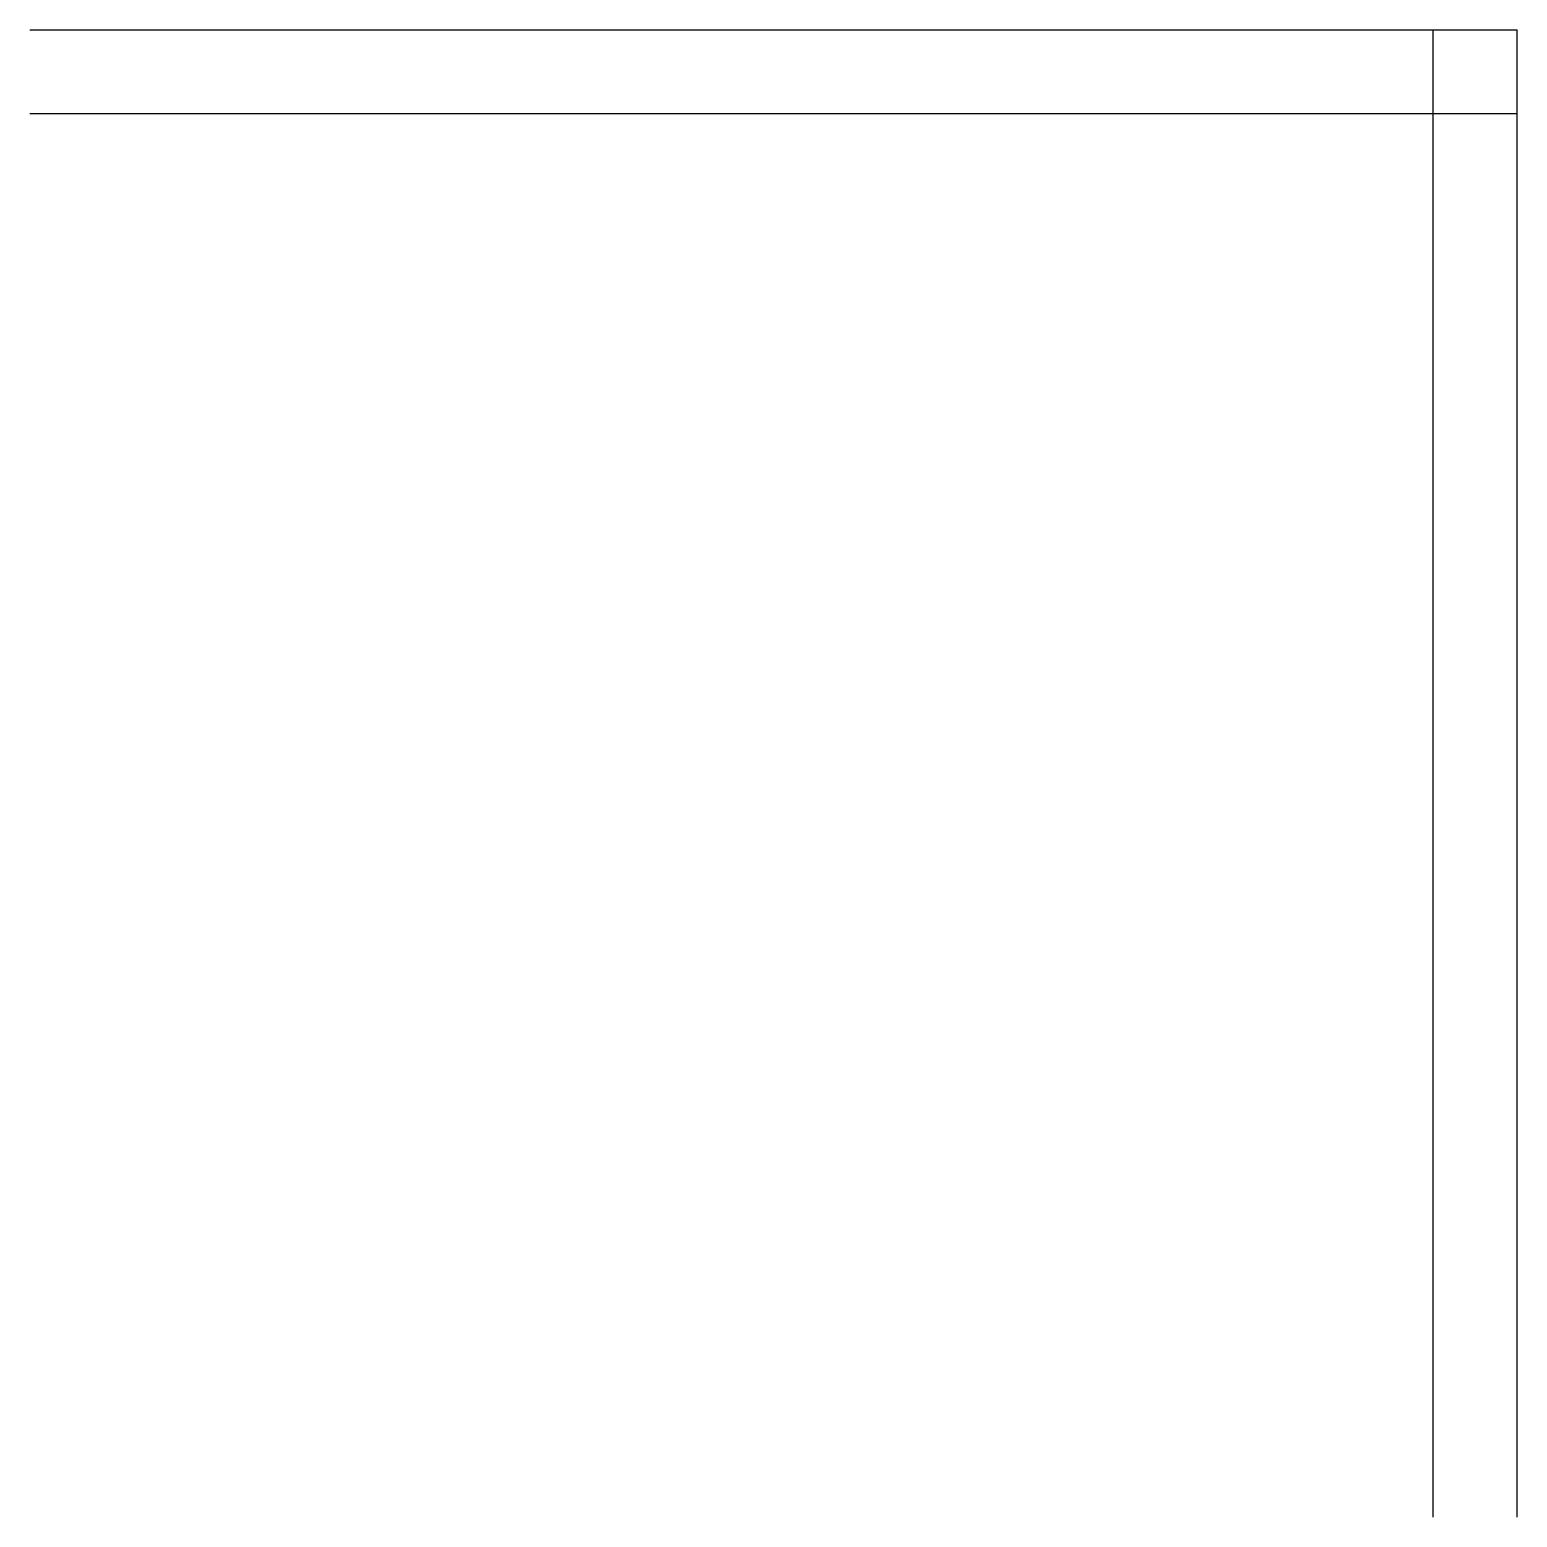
# Model space of a CAD drawing. Extents: x -26.5 to 0, y -26.5 to 0.
import ezdxf

# ---------------------------------------------------------------- set-up
doc = ezdxf.new("R2010")
doc.units = 0
doc.linetypes.add('DASHED', pattern=[12.7, 6.35, -6.35])
doc.layers.get('0').update_dxf_attribs({"linetype": 'CONTINUOUS'})

msp = doc.modelspace()

# ---------------------------------------------------------------- linework, layer by layer
at = {"linetype": 'CONTINUOUS'}
for p, q in [((-26.5, 0), (0, 0)), ((-1.5, -26.5), (-1.5, 0)), ((0, -26.5), (0, 0)), ((0, -1.5), (-26.5, -1.5))]:
    msp.add_line(p, q, dxfattribs=at)
at = {"linetype": 'DASHED'}
for p, q in [((-1.5, -1.5), (-26.5, -1.5)), ((-1.5, -26.5), (-1.5, -1.5))]:
    msp.add_line(p, q, dxfattribs=at)

doc.saveas('drawing.dxf')
